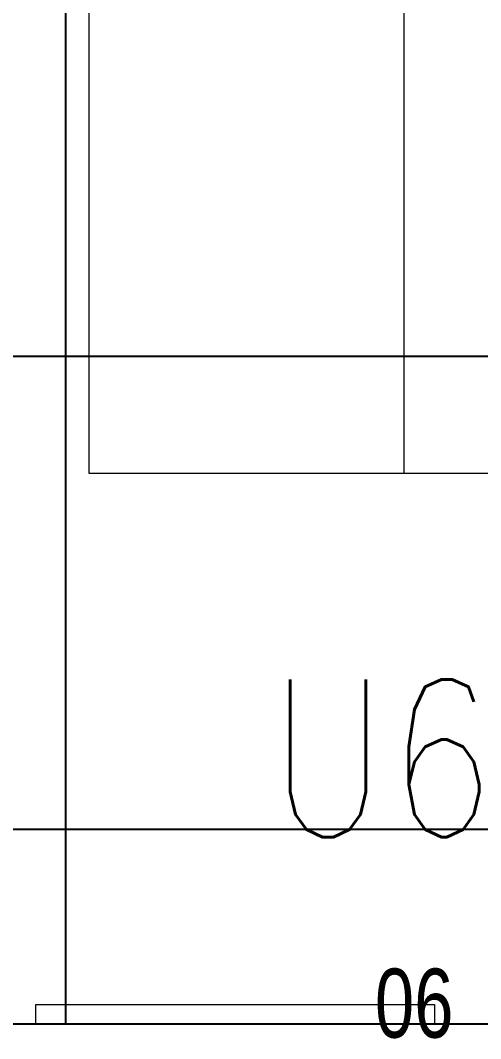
# Model space of a CAD drawing. Header units: inches. Extents: x -12418 to 183584, y -29325 to 19878.
# Drawn here: x 46702 to 47286, y -6866 to -5574 of the extents above; entities that cross this region are included whole.
import ezdxf

# ---------------------------------------------------------------- set-up
doc = ezdxf.new("R2010")
doc.units = ezdxf.units.IN
doc.header["$LTSCALE"] = 25
doc.header["$MEASUREMENT"] = 0
doc.linetypes.add('00-Ground Floor$0$HIDDEN', pattern=[9.525, 6.35, -3.175])
doc.linetypes.add('DASHDOT', pattern=[25.4, 12.7, -6.35, 0, -6.35])
doc.layers.get('0').update_dxf_attribs({"color": 8})
for name, color, linetype, lineweight in [('00-Ground Floor$0$72_EGR_EQP_TAG', 142, 'Continuous', 5), ('00-Ground Floor$0$LOADING', 253, 'Continuous', 5), ('00-Ground Floor$0$Walls', 251, 'Continuous', 5), ('E-LITE-CIRC', 6, 'Continuous', 25), ('E-LITE-CLNG-CNDT', 6, 'DASHDOT', 35)]:
    doc.layers.add(name, color=color, linetype=linetype, lineweight=lineweight)
doc.layers.add('00-Ground Floor$0$False Ceiling', color=251, linetype='Continuous')
doc.styles.add('00-Ground Floor$0$X3G_ENTITY_257CFD', font='swisscl.ttf', dxfattribs={"height": 200})
doc.styles.add('DC_Simplex', font='SIMPLEX.shx', dxfattribs={"width": 0.7})

# ---------------------------------------------------------------- blocks, each defined once
blk = doc.blocks.new('00-Ground Floor$0$GF21043-P')
at = {"color": 0}
for p, q in [((-0.8, 0.75), (-0.8, 0)), ((-0.8, 0), (0.8, 0))]:
    blk.add_line(p, q, dxfattribs=at)
at = {"color": 0, "linetype": '00-Ground Floor$0$HIDDEN'}
blk.add_line((-0.4, 0.6), (-0.4, 0), dxfattribs=at)
blk = doc.blocks.new('00-Ground Floor$0$A$Ce9e1c4c3')
at = {"layer": '00-Ground Floor$0$False Ceiling', "color": 254, "linetype": 'Continuous'}
for p, q in [((-53240.6, -6847.4), (-53240.6, -2847.4)), ((-54641.5, -6000), (-51257.6, -6000)), ((-54641.5, -6600), (-51257.6, -6600))]:
    blk.add_line(p, q, dxfattribs=at)
at = {"layer": '00-Ground Floor$0$False Ceiling', "color": 254}
blk.add_line((-51257.6, -6847.4, 0), (-54641.5, -6847.4, 0), dxfattribs=at)
blk = doc.blocks.new('00-Ground Floor')
at = {"layer": '00-Ground Floor$0$LOADING', "elevation": 0}
blk.add_lwpolyline([(47227.2, -6822.4), (47227.2, -6847.4), (46721.2, -6847.4), (46721.2, -6822.4), (47227.2, -6822.4)], dxfattribs=at)
at = {"layer": '00-Ground Floor$0$Walls'}
blk.add_line((48817.9, -6847.4, 0), (46362.9, -6847.4, 0), dxfattribs=at)
at = {"layer": '00-Ground Floor$0$False Ceiling', "color": 254}
blk.add_blockref('00-Ground Floor$0$A$Ce9e1c4c3', (100000, 0), dxfattribs=at)
at = {"layer": '00-Ground Floor$0$LOADING', "extrusion": (-2.24019e-05, -2.34045e-18, 1), "xscale": 1000, "yscale": 1000, "zscale": 1000, "rotation": 359.9999999999999}
blk.add_blockref('00-Ground Floor$0$GF21043-P', (47588.3, -6148.1, -1.1), dxfattribs=at)
at = {"layer": '00-Ground Floor$0$72_EGR_EQP_TAG', "insert": (47201.4, -6776.9, 0), "char_height": 87.47, "attachment_point": 2, "style": '00-Ground Floor$0$X3G_ENTITY_257CFD'}
blk.add_mtext('06', dxfattribs=at)

msp = doc.modelspace()

# ---------------------------------------------------------------- block references
at = {"layer": 'E-LITE-CLNG-CNDT', "color": 1}
msp.add_blockref('00-Ground Floor', (0, 0), dxfattribs=at)

# ---------------------------------------------------------------- texts
at = {"layer": 'E-LITE-CIRC', "style": 'DC_Simplex', "width": 0.8}
msp.add_text('U6', height=200, rotation=0, dxfattribs=at).set_placement((47016.5, -6609.9))

doc.saveas('drawing.dxf')
